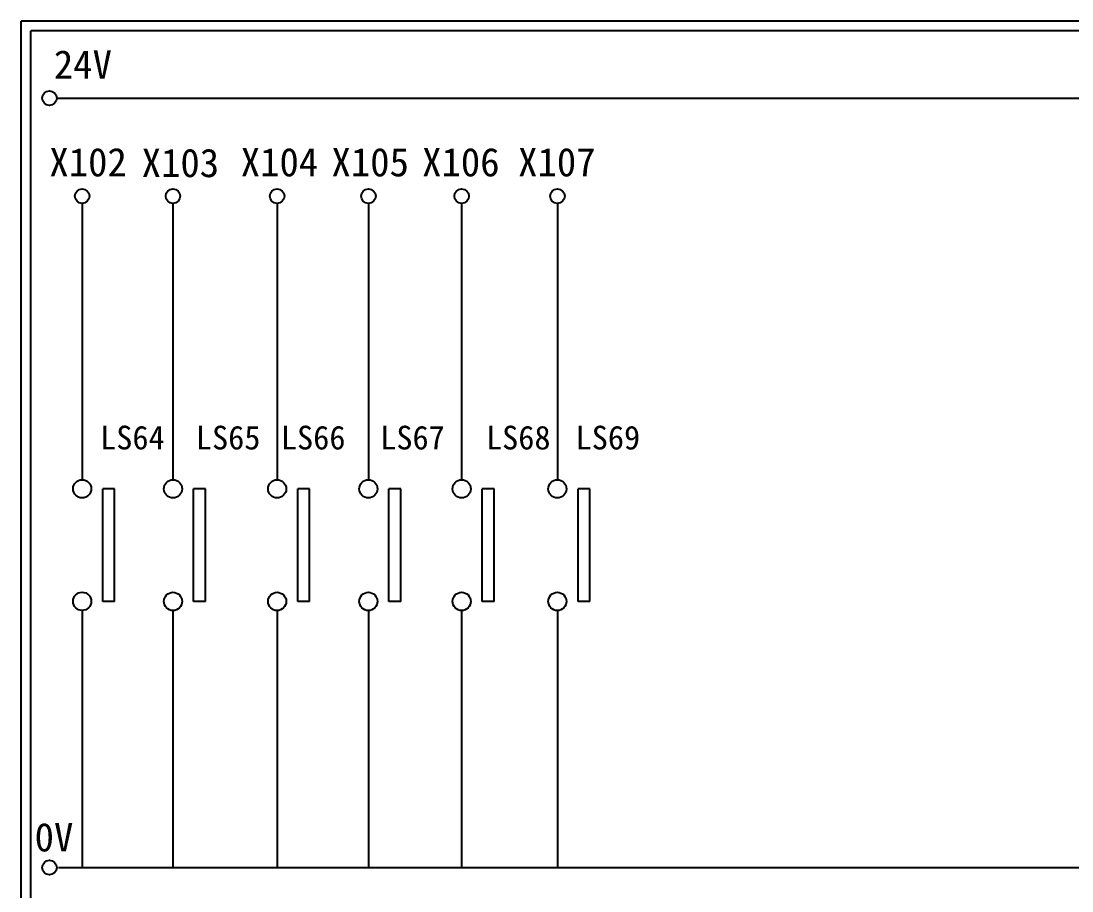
# Model space of a CAD drawing. Extents: x 325 to 612, y 3 to 207.
# Drawn here: x 325.3 to 458.2, y 97 to 207 of the extents above; entities that cross this region are included whole.
import ezdxf

# ---------------------------------------------------------------- set-up
doc = ezdxf.new("R2010")
doc.units = 0
doc.layers.get('0').update_dxf_attribs({"linetype": 'CONTINUOUS'})
doc.layers.add('圖框層', color=7, linetype='CONTINUOUS')
doc.layers.add('標尺寸層', color=3, linetype='CONTINUOUS')
doc.styles.add('STSL', font='KAIU.TTF')

msp = doc.modelspace()

# ---------------------------------------------------------------- linework, layer by layer
for p, q in [((337.15, 147.84), (335.65, 147.84)), ((348.64, 147.83), (347.13, 147.83)), ((361.8, 147.83), (360.3, 147.83)), ((373.34, 147.83), (371.84, 147.83)), ((385.14, 147.83), (383.63, 147.83)), ((397.25, 147.83), (395.75, 147.83)), ((337.15, 133.61), (335.65, 133.61)), ((348.64, 133.6), (347.13, 133.6)), ((361.8, 133.6), (360.3, 133.6)), ((373.34, 133.6), (371.84, 133.6)), ((385.14, 133.6), (383.63, 133.6)), ((397.25, 133.6), (395.75, 133.6))]:
    msp.add_line(p, q)
at = {"layer": '圖框層', "color": 7}
for p, q in [((612.32, 206.97), (325.32, 206.97)), ((325.32, 3), (325.32, 206.97)), ((611.07, 205.72), (326.57, 205.72)), ((326.57, 4.25), (326.57, 205.72))]:
    msp.add_line(p, q, dxfattribs=at)
at = {"layer": '標尺寸層', "color": 7}
for p, q in [((329.84, 197.22), (607.44, 197.22)), ((333.05, 183.91), (333.05, 148.99)), ((344.53, 183.91), (344.53, 148.99)), ((357.7, 183.91), (357.7, 148.99)), ((369.24, 183.91), (369.24, 148.99)), ((381.03, 183.91), (381.03, 148.99)), ((393.14, 183.91), (393.14, 148.99)), ((335.65, 133.61), (335.65, 147.84)), ((337.15, 133.61), (337.15, 147.84)), ((347.13, 133.6), (347.13, 147.83)), ((348.64, 133.6), (348.64, 147.83)), ((360.3, 133.6), (360.3, 147.83)), ((361.8, 133.6), (361.8, 147.83)), ((371.84, 133.6), (371.84, 147.83)), ((373.34, 133.6), (373.34, 147.83)), ((383.63, 133.6), (383.63, 147.83)), ((385.14, 133.6), (385.14, 147.83)), ((395.75, 133.6), (395.75, 147.83)), ((397.25, 133.6), (397.25, 147.83)), ((333.05, 132.46), (333.05, 99.96)), ((344.53, 132.46), (344.53, 99.96)), ((357.7, 132.46), (357.7, 99.96)), ((369.24, 132.46), (369.24, 99.96)), ((369.24, 132.45), (369.24, 99.96)), ((381.03, 132.46), (381.03, 99.96)), ((381.03, 132.45), (381.03, 99.96)), ((393.14, 132.46), (393.14, 99.96)), ((393.14, 132.45), (393.14, 99.96)), ((330.05, 99.96), (607.92, 99.96))]:
    msp.add_line(p, q, dxfattribs=at)
for centre, radius in [((328.92, 197.22), 0.92), ((333.05, 184.83), 0.92), ((344.53, 184.83), 0.92), ((357.7, 184.83), 0.92), ((357.7, 184.83), 0.92), ((369.24, 184.83), 0.92), ((381.03, 184.83), 0.92), ((393.14, 184.83), 0.92), ((333.05, 147.84), 1.15), ((344.53, 147.83), 1.15), ((357.7, 147.83), 1.15), ((369.24, 147.83), 1.15), ((381.03, 147.83), 1.15), ((393.14, 147.83), 1.15), ((333.05, 133.61), 1.15), ((344.53, 133.6), 1.15), ((357.7, 133.6), 1.15), ((369.24, 133.6), 1.15), ((381.03, 133.6), 1.15), ((393.14, 133.6), 1.15), ((328.92, 99.96), 0.92)]:
    msp.add_circle(centre, radius, dxfattribs=at)

# ---------------------------------------------------------------- texts
at = {"layer": '圖框層', "color": 4, "style": 'STSL'}
for s, height, p in [('24V', 3.6, (329.47, 199.68)), ('X102', 3.6, (328.9, 187.33)), ('X103', 3.6, (340.57, 187.24)), ('X104', 3.6, (353.1, 187.33)), ('X105', 3.6, (364.57, 187.33)), ('X106', 3.6, (376.03, 187.33)), ('X107', 3.6, (388.17, 187.33)), ('LS64', 3, (335.32, 152.81)), ('LS65', 3, (347.43, 152.81)), ('LS66', 3, (358.18, 152.81)), ('LS67', 3, (370.74, 152.81)), ('LS68', 3, (384.11, 152.81)), ('LS69', 3, (395.44, 152.81)), ('0V', 3.6, (327.04, 102))]:
    msp.add_text(s, height=height, dxfattribs=at).set_placement(p)

doc.saveas('drawing.dxf')
